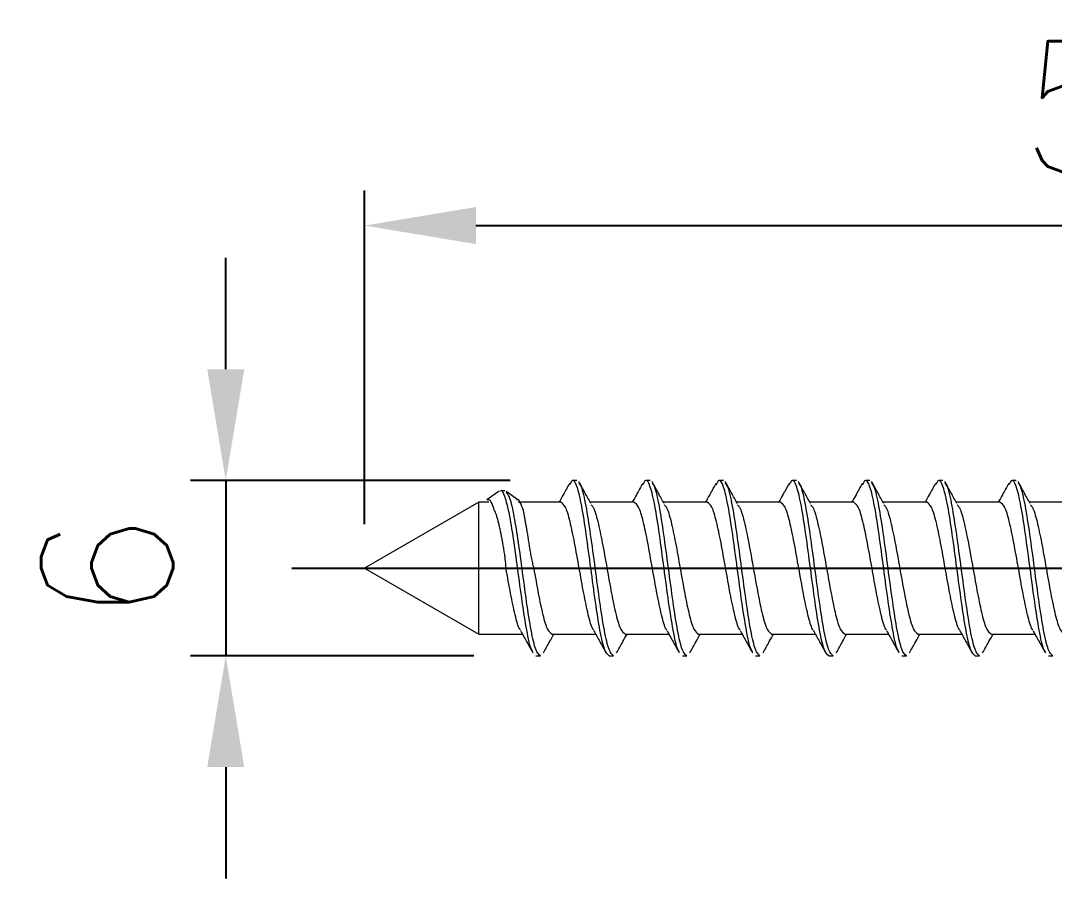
# Model space of a CAD drawing. Header units: millimetres. Extents: x 480 to 1074, y -563 to -143.
# Drawn here: x 901.82 to 937.12, y -360.28 to -330.97 of the extents above; entities that cross this region are included whole.
import ezdxf

# ---------------------------------------------------------------- set-up
doc = ezdxf.new("R2010")
doc.units = ezdxf.units.MM
doc.linetypes.add('CENTER', pattern=[50.8, 31.75, -6.35, 6.35, -6.35])
doc.styles.add('ROMANS', font='romans.shx', dxfattribs={"bigfont": 'whgtxt.shx'})
doc.dimstyles.new('A-1', dxfattribs={"dimscale": 0, "dimtxt": 4.5, "dimasz": 3.8, "dimexe": 1.2, "dimexo": 1.5, "dimgap": 1.8, "dimtad": 1, "dimdec": 4, "dimdsep": 46, "dimtxsty": 'ROMANS', "dimcen": 0, "dimclrd": 3, "dimclre": 3, "dimclrt": 2, "dimadec": 4, "dimazin": 2, "dimtfac": 1, "dimtdec": 4, "dimtmove": 0, "dimatfit": 0, "dimfxl": 0, "dimarcsym": 0})

# ---------------------------------------------------------------- blocks, each defined once
blk = doc.blocks.new('*D82')
at = {"color": 3, "lineweight": -2}
for p, q in [((908.82, -342.88), (908.82, -339.08)), ((918.538, -346.68), (907.62, -346.68)), ((908.82, -346.68), (908.82, -352.68)), ((917.288, -352.68), (907.62, -352.68)), ((908.82, -356.48), (908.82, -360.28))]:
    blk.add_line(p, q, dxfattribs=at)
at = {"color": 3}
for points in [[(908.186, -342.88), (909.453, -342.88), (908.82, -346.68)], [(908.186, -356.48), (909.453, -356.48), (908.82, -352.68)]]:
    blk.add_solid(points, dxfattribs=at)
at = {"layer": 'Defpoints', "color": 0}
for p in [(920.038, -346.68), (908.82, -352.68), (918.788, -352.68)]:
    blk.add_point(p, dxfattribs=at)
at = {"color": 2, "insert": (904.77, -349.68), "char_height": 4.5, "attachment_point": 5, "rotation": 90, "style": 'ROMANS'}
blk.add_mtext('6', dxfattribs=at)
blk = doc.blocks.new('*D83')
at = {"color": 3, "lineweight": -2}
for p, q in [((913.563, -348.18), (913.563, -336.773)), ((963.363, -342.93), (963.363, -336.773)), ((917.363, -337.973), (959.563, -337.973))]:
    blk.add_line(p, q, dxfattribs=at)
at = {"color": 3}
for points in [[(917.363, -337.339), (917.363, -338.606), (913.563, -337.973)], [(959.563, -337.339), (959.563, -338.606), (963.363, -337.973)]]:
    blk.add_solid(points, dxfattribs=at)
at = {"layer": 'Defpoints', "color": 0}
for p in [(963.363, -337.973), (963.363, -344.43), (913.563, -349.68)]:
    blk.add_point(p, dxfattribs=at)
at = {"color": 2, "insert": (939.785, -333.923), "char_height": 4.5, "attachment_point": 5, "style": 'ROMANS'}
blk.add_mtext('50', dxfattribs=at)

msp = doc.modelspace()

# ---------------------------------------------------------------- linework, layer by layer
at = {"color": 7, "linetype": 'Continuous', "lineweight": 15}
for p, q in [((920.81303, -346.67998), (920.66303, -346.67998)), ((923.31303, -346.67998), (923.16303, -346.67998)), ((925.81303, -346.67998), (925.66303, -346.67998)), ((928.31303, -346.67998), (928.16303, -346.67998)), ((930.81303, -346.67998), (930.66303, -346.67998)), ((933.31303, -346.67998), (933.16303, -346.67998)), ((935.81303, -346.67998), (935.66303, -346.67998)), ((918.15559, -347.05271), (917.73981, -347.33981)), ((918.34848, -347.03783), (918.19848, -347.03783)), ((918.79792, -347.34001), (918.39336, -347.0546)), ((917.46014, -347.42998), (913.56303, -349.67998)), ((917.80709, -347.42998), (917.46014, -347.42998)), ((917.46014, -349.67998), (917.46014, -347.42998)), ((920.26459, -347.42998), (918.80407, -347.42998)), ((922.76459, -347.42998), (921.26703, -347.42998)), ((925.26459, -347.42998), (923.76703, -347.42998)), ((927.76459, -347.42998), (926.26703, -347.42998)), ((930.26459, -347.42998), (928.76703, -347.42998)), ((932.76459, -347.42998), (931.26703, -347.42998)), ((935.26459, -347.42998), (933.76703, -347.42998)), ((937.76459, -347.42998), (936.26703, -347.42998)), ((913.56303, -349.67998), (917.46014, -351.92998)), ((917.46014, -351.92998), (917.46014, -349.67998)), ((918.78803, -349.67998), (918.38959, -349.67998)), ((918.93803, -349.67998), (918.78803, -349.67998)), ((919.33647, -349.67998), (918.93803, -349.67998)), ((917.46014, -351.92998), (918.95097, -351.92998)), ((919.96147, -351.92998), (921.45097, -351.92998)), ((922.46147, -351.92998), (923.95097, -351.92998)), ((924.96147, -351.92998), (926.45097, -351.92998)), ((927.46147, -351.92998), (928.95097, -351.92998)), ((929.96147, -351.92998), (931.45097, -351.92998)), ((932.46147, -351.92998), (933.95097, -351.92998)), ((934.96147, -351.92998), (936.45097, -351.92998)), ((919.41303, -352.67998), (919.56303, -352.67998)), ((921.91303, -352.67998), (922.06303, -352.67998)), ((924.41303, -352.67998), (924.56303, -352.67998)), ((926.91303, -352.67998), (927.06303, -352.67998)), ((929.41303, -352.67998), (929.56303, -352.67998)), ((931.91303, -352.67998), (932.06303, -352.67998)), ((934.41303, -352.67998), (934.56303, -352.67998)), ((936.91303, -352.67998), (937.06303, -352.67998))]:
    msp.add_line(p, q, dxfattribs=at)
at = {"color": 1, "linetype": 'CENTER'}
msp.add_line((911.08058, -349.67998), (971.62196, -349.67998), dxfattribs=at)
at = {"color": 7, "linetype": 'Continuous', "lineweight": 15}
for points, knots in [([(918.78803, -349.67998), (918.74188, -349.33792), (918.65011, -348.65773), (918.50409, -347.76665), (918.35739, -347.21874), (918.25572, -346.97702), (918.20139, -347.04151), (918.1999, -347.04327)], [0, 0, 0, 0, 0.24819828, 0.4935475, 0.74323788, 0.99297129, 1, 1, 1, 1]), ([(920.5587, -346.78149), (920.48777, -346.91111), (920.36903, -347.1281), (920.24921, -347.34333), (920.20097, -347.42998)], [0, 0, 0, 0, 0.597367544, 1, 1, 1, 1]), ([(921.91303, -352.67998), (921.86155, -352.63506), (921.75822, -352.54489), (921.59878, -351.85137), (921.44541, -350.85901), (921.28803, -349.67937), (921.13064, -348.50338), (920.9773, -347.50011), (920.81777, -346.84681), (920.67997, -346.59322), (920.59318, -346.7645), (920.5582, -346.83354)], [0, 0, 0, 0, 0.11503452, 0.23087152, 0.34568479, 0.46115764, 0.5766305, 0.69144377, 0.80728076, 0.92231528, 1, 1, 1, 1]), ([(921.29135, -347.47429), (921.22227, -347.34855), (921.08396, -347.09679), (920.94606, -346.8442), (920.87703, -346.71777)], [0, 0, 0, 0, 0.49945579, 1, 1, 1, 1]), ([(922.06303, -352.67998), (922.01155, -352.63505), (921.90822, -352.54487), (921.74878, -351.85145), (921.59541, -350.85872), (921.43803, -349.68049), (921.28063, -348.49921), (921.12734, -347.51563), (920.98962, -346.88869), (920.90751, -346.80494), (920.87731, -346.77414)], [0, 0, 0, 0, 0.13151571, 0.26394885, 0.3952116, 0.52722844, 0.65924528, 0.79050803, 0.92294117, 1, 1, 1, 1]), ([(923.0587, -346.78149), (922.98777, -346.91111), (922.86903, -347.1281), (922.74921, -347.34333), (922.70097, -347.42998)], [0, 0, 0, 0, 0.59736754, 1, 1, 1, 1]), ([(924.3082, -352.52642), (924.29144, -352.50691), (924.22271, -352.42685), (924.09866, -351.8373), (923.94545, -350.86279), (923.78802, -349.67836), (923.63064, -348.50365), (923.4773, -347.50004), (923.31777, -346.84683), (923.17997, -346.59322), (923.09318, -346.7645), (923.0582, -346.83354)], [0, 0, 0, 0, 0.0404957, 0.16608941, 0.29057316, 0.41577206, 0.54097096, 0.66545471, 0.79104841, 0.91577206, 1, 1, 1, 1]), ([(923.79135, -347.47429), (923.72227, -347.34855), (923.58396, -347.09679), (923.44606, -346.8442), (923.37703, -346.71777)], [0, 0, 0, 0, 0.49945579, 1, 1, 1, 1]), ([(924.56303, -352.67998), (924.51155, -352.63505), (924.40822, -352.54487), (924.24878, -351.85145), (924.09541, -350.85872), (923.93803, -349.68049), (923.78063, -348.49921), (923.62734, -347.51563), (923.48962, -346.88869), (923.40751, -346.80494), (923.37731, -346.77414)], [0, 0, 0, 0, 0.13151571, 0.26394885, 0.3952116, 0.52722844, 0.65924528, 0.79050803, 0.92294117, 1, 1, 1, 1]), ([(925.5587, -346.78149), (925.48777, -346.91111), (925.36903, -347.1281), (925.24921, -347.34333), (925.20097, -347.42998)], [0, 0, 0, 0, 0.59736754, 1, 1, 1, 1]), ([(926.8082, -352.52642), (926.79144, -352.50691), (926.72271, -352.42685), (926.59866, -351.8373), (926.44545, -350.86279), (926.28802, -349.67836), (926.13064, -348.50365), (925.9773, -347.50004), (925.81777, -346.84683), (925.67997, -346.59322), (925.59318, -346.7645), (925.5582, -346.83354)], [0, 0, 0, 0, 0.0404957, 0.16608941, 0.29057316, 0.41577206, 0.54097096, 0.66545471, 0.79104841, 0.91577206, 1, 1, 1, 1]), ([(926.29135, -347.47429), (926.22227, -347.34855), (926.08396, -347.09679), (925.94606, -346.8442), (925.87703, -346.71777)], [0, 0, 0, 0, 0.49945579, 1, 1, 1, 1]), ([(927.06303, -352.67998), (927.01155, -352.63505), (926.90822, -352.54487), (926.74878, -351.85145), (926.59541, -350.85872), (926.43803, -349.68049), (926.28063, -348.49921), (926.12734, -347.51563), (925.98962, -346.88869), (925.90751, -346.80494), (925.87731, -346.77414)], [0, 0, 0, 0, 0.13151571, 0.26394885, 0.3952116, 0.52722844, 0.65924528, 0.79050803, 0.92294117, 1, 1, 1, 1]), ([(928.0587, -346.78149), (927.98777, -346.91111), (927.86903, -347.1281), (927.74921, -347.34333), (927.70097, -347.42998)], [0, 0, 0, 0, 0.597367544, 1, 1, 1, 1]), ([(929.41303, -352.67998), (929.36155, -352.63506), (929.25822, -352.54489), (929.09878, -351.85137), (928.94541, -350.85901), (928.78803, -349.67937), (928.63064, -348.50338), (928.4773, -347.50011), (928.31777, -346.84681), (928.17997, -346.59322), (928.09318, -346.7645), (928.0582, -346.83354)], [0, 0, 0, 0, 0.11503452, 0.23087152, 0.34568479, 0.46115764, 0.5766305, 0.69144377, 0.80728076, 0.92231528, 1, 1, 1, 1]), ([(928.79135, -347.47429), (928.72227, -347.34855), (928.58396, -347.09679), (928.44606, -346.8442), (928.37703, -346.71777)], [0, 0, 0, 0, 0.49945579, 1, 1, 1, 1]), ([(929.56303, -352.67998), (929.51155, -352.63505), (929.40822, -352.54487), (929.24878, -351.85145), (929.09541, -350.85872), (928.93803, -349.68049), (928.78063, -348.49921), (928.62734, -347.51563), (928.48962, -346.88869), (928.40751, -346.80494), (928.37731, -346.77414)], [0, 0, 0, 0, 0.13151571, 0.26394885, 0.3952116, 0.52722844, 0.65924528, 0.79050803, 0.92294117, 1, 1, 1, 1]), ([(930.5587, -346.78149), (930.48777, -346.91111), (930.36903, -347.1281), (930.24921, -347.34333), (930.20097, -347.42998)], [0, 0, 0, 0, 0.59736754, 1, 1, 1, 1]), ([(931.8082, -352.52642), (931.79144, -352.50691), (931.72271, -352.42685), (931.59866, -351.8373), (931.44545, -350.86279), (931.28802, -349.67836), (931.13064, -348.50365), (930.9773, -347.50004), (930.81777, -346.84683), (930.67997, -346.59322), (930.59318, -346.7645), (930.5582, -346.83354)], [0, 0, 0, 0, 0.0404957, 0.16608941, 0.29057316, 0.41577206, 0.54097096, 0.66545471, 0.79104841, 0.91577206, 1, 1, 1, 1]), ([(931.29135, -347.47429), (931.22227, -347.34855), (931.08396, -347.09679), (930.94606, -346.8442), (930.87703, -346.71777)], [0, 0, 0, 0, 0.49945579, 1, 1, 1, 1]), ([(932.06303, -352.67998), (932.01155, -352.63505), (931.90822, -352.54487), (931.74878, -351.85145), (931.59541, -350.85872), (931.43803, -349.68049), (931.28063, -348.49921), (931.12734, -347.51563), (930.98962, -346.88869), (930.90751, -346.80494), (930.87731, -346.77414)], [0, 0, 0, 0, 0.13151571, 0.26394885, 0.3952116, 0.52722844, 0.65924528, 0.79050803, 0.92294117, 1, 1, 1, 1]), ([(933.0587, -346.78149), (932.98777, -346.91111), (932.86903, -347.1281), (932.74921, -347.34333), (932.70097, -347.42998)], [0, 0, 0, 0, 0.59736754, 1, 1, 1, 1]), ([(934.41303, -352.67998), (934.36155, -352.63506), (934.25822, -352.54489), (934.09878, -351.85137), (933.94541, -350.85901), (933.78803, -349.67937), (933.63064, -348.50338), (933.4773, -347.50011), (933.31777, -346.84681), (933.17997, -346.59322), (933.09318, -346.7645), (933.0582, -346.83354)], [0, 0, 0, 0, 0.11503452, 0.23087152, 0.34568479, 0.46115764, 0.5766305, 0.69144377, 0.80728076, 0.92231528, 1, 1, 1, 1]), ([(933.79135, -347.47429), (933.72227, -347.34855), (933.58396, -347.09679), (933.44606, -346.8442), (933.37703, -346.71777)], [0, 0, 0, 0, 0.49945579, 1, 1, 1, 1]), ([(934.56303, -352.67998), (934.51155, -352.63505), (934.40822, -352.54487), (934.24878, -351.85145), (934.09541, -350.85872), (933.93803, -349.68049), (933.78063, -348.49921), (933.62734, -347.51563), (933.48962, -346.88869), (933.40751, -346.80494), (933.37731, -346.77414)], [0, 0, 0, 0, 0.13151571, 0.26394885, 0.3952116, 0.52722844, 0.65924528, 0.79050803, 0.92294117, 1, 1, 1, 1]), ([(935.5587, -346.78149), (935.48777, -346.91111), (935.36903, -347.1281), (935.24921, -347.34333), (935.20097, -347.42998)], [0, 0, 0, 0, 0.59736754, 1, 1, 1, 1]), ([(936.8082, -352.52642), (936.79144, -352.50691), (936.72271, -352.42685), (936.59866, -351.8373), (936.44545, -350.86279), (936.28802, -349.67836), (936.13064, -348.50365), (935.9773, -347.50004), (935.81777, -346.84683), (935.67997, -346.59322), (935.59318, -346.7645), (935.5582, -346.83354)], [0, 0, 0, 0, 0.0404957, 0.16608941, 0.29057316, 0.41577206, 0.54097096, 0.66545471, 0.79104841, 0.91577206, 1, 1, 1, 1]), ([(936.29135, -347.47429), (936.22227, -347.34855), (936.08396, -347.09679), (935.94606, -346.8442), (935.87703, -346.71777)], [0, 0, 0, 0, 0.49945579, 1, 1, 1, 1]), ([(937.06303, -352.67998), (937.01155, -352.63505), (936.90822, -352.54487), (936.74878, -351.85145), (936.59541, -350.85872), (936.43803, -349.68049), (936.28063, -348.49921), (936.12734, -347.51563), (935.98962, -346.88869), (935.90751, -346.80494), (935.87731, -346.77414)], [0, 0, 0, 0, 0.13151571, 0.26394885, 0.3952116, 0.52722844, 0.65924528, 0.79050803, 0.92294117, 1, 1, 1, 1]), ([(917.98052, -347.6659), (917.96745, -347.62512), (917.91966, -347.47603), (917.84088, -347.31674), (917.76989, -347.34274), (917.73833, -347.35429)], [0, 0, 0, 0, 0.17295399, 0.63233024, 1, 1, 1, 1]), ([(918.93803, -349.67998), (918.8919, -349.33662), (918.80017, -348.65383), (918.65386, -347.78213), (918.52005, -347.20986), (918.43001, -347.12577), (918.39117, -347.08948)], [0, 0, 0, 0, 0.26610004, 0.52914553, 0.79684529, 1, 1, 1, 1]), ([(918.38959, -349.67998), (918.38654, -349.62316), (918.38043, -349.5091), (918.36261, -349.33823), (918.34009, -349.16798), (918.31354, -349.00015), (918.28468, -348.8364), (918.25493, -348.67685), (918.22527, -348.52178), (918.19457, -348.36984), (918.16253, -348.22319), (918.12844, -348.08293), (918.09234, -347.95278), (918.05555, -347.84023), (918.01847, -347.7437), (917.99319, -347.69188), (917.98052, -347.6659)], [0, 0, 0, 0, 0.06746817, 0.13542782, 0.20480698, 0.2746335, 0.34402553, 0.41382409, 0.48488653, 0.5563822, 0.63205104, 0.70824378, 0.78608477, 0.86449567, 0.93206317, 1, 1, 1, 1]), ([(918.974, -347.68802), (918.95698, -347.6375), (918.90271, -347.47636), (918.82769, -347.32548), (918.7645, -347.34174), (918.74443, -347.34691)], [0, 0, 0, 0, 0.23759267, 0.75778835, 1, 1, 1, 1]), ([(918.974, -347.68802), (918.97931, -347.71803), (918.98998, -347.77826), (919.00936, -347.88593), (919.03105, -348.00636), (919.05471, -348.13868), (919.0797, -348.28074), (919.10568, -348.43212), (919.13256, -348.59396), (919.15943, -348.76408), (919.1862, -348.94047), (919.21515, -349.12245), (919.24852, -349.3101), (919.28166, -349.46727), (919.31172, -349.5908), (919.32821, -349.65023), (919.33647, -349.67998)], [0, 0, 0, 0, 0.07511379, 0.15075131, 0.22802485, 0.30585666, 0.38128547, 0.45722349, 0.53475722, 0.6128395, 0.689517, 0.76672915, 0.84565636, 0.92522391, 0.96257291, 1, 1, 1, 1]), ([(921.38452, -351.78708), (921.37614, -351.77897), (921.31573, -351.72044), (921.2002, -351.29352), (921.047, -350.56812), (920.88958, -349.67889), (920.73223, -348.7962), (920.57882, -348.05123), (920.41942, -347.53138), (920.31608, -347.4637), (920.26459, -347.42998)], [0, 0, 0, 0, 0.02257211, 0.16283974, 0.30183551, 0.44165072, 0.58146594, 0.7204617, 0.86072934, 1, 1, 1, 1]), ([(921.28859, -347.51471), (921.31454, -347.53534), (921.39242, -347.59726), (921.52577, -348.05806), (921.67908, -348.7941), (921.83647, -349.68047), (921.99383, -350.56392), (922.14724, -351.30869), (922.30664, -351.8286), (922.40998, -351.89627), (922.46147, -351.92998)], [0, 0, 0, 0, 0.06690223, 0.20080819, 0.33349996, 0.46697402, 0.60044807, 0.73313984, 0.8670458, 1, 1, 1, 1]), ([(923.88452, -351.78708), (923.87614, -351.77897), (923.81573, -351.72044), (923.7002, -351.29352), (923.547, -350.56812), (923.38958, -349.67889), (923.23223, -348.7962), (923.07882, -348.05123), (922.91942, -347.53138), (922.81608, -347.4637), (922.76459, -347.42998)], [0, 0, 0, 0, 0.022572109, 0.162839743, 0.301835507, 0.441650724, 0.58146594, 0.720461704, 0.860729339, 1, 1, 1, 1]), ([(923.78859, -347.51471), (923.81454, -347.53534), (923.89242, -347.59726), (924.02577, -348.05806), (924.17908, -348.7941), (924.33647, -349.68047), (924.49383, -350.56392), (924.64724, -351.30869), (924.80664, -351.8286), (924.90998, -351.89627), (924.96147, -351.92998)], [0, 0, 0, 0, 0.06690223, 0.200808187, 0.333499958, 0.466974015, 0.600448073, 0.733139843, 0.8670458, 1, 1, 1, 1]), ([(926.38452, -351.78708), (926.37614, -351.77897), (926.31573, -351.72044), (926.2002, -351.29352), (926.047, -350.56812), (925.88958, -349.67889), (925.73223, -348.7962), (925.57882, -348.05123), (925.41942, -347.53138), (925.31608, -347.4637), (925.26459, -347.42998)], [0, 0, 0, 0, 0.022572109, 0.162839743, 0.301835507, 0.441650724, 0.58146594, 0.720461704, 0.860729339, 1, 1, 1, 1]), ([(926.28859, -347.51471), (926.31454, -347.53534), (926.39242, -347.59726), (926.52577, -348.05806), (926.67908, -348.7941), (926.83647, -349.68047), (926.99383, -350.56392), (927.14724, -351.30869), (927.30664, -351.8286), (927.40998, -351.89627), (927.46147, -351.92998)], [0, 0, 0, 0, 0.06690223, 0.20080819, 0.33349996, 0.46697402, 0.60044807, 0.73313984, 0.8670458, 1, 1, 1, 1]), ([(928.88452, -351.78708), (928.87614, -351.77897), (928.81573, -351.72044), (928.7002, -351.29352), (928.547, -350.56812), (928.38958, -349.67889), (928.23223, -348.7962), (928.07882, -348.05123), (927.91942, -347.53138), (927.81608, -347.4637), (927.76459, -347.42998)], [0, 0, 0, 0, 0.02257211, 0.16283974, 0.30183551, 0.44165072, 0.58146594, 0.7204617, 0.86072934, 1, 1, 1, 1]), ([(928.78859, -347.51471), (928.81454, -347.53534), (928.89242, -347.59726), (929.02577, -348.05806), (929.17908, -348.7941), (929.33647, -349.68047), (929.49383, -350.56392), (929.64724, -351.30869), (929.80664, -351.8286), (929.90998, -351.89627), (929.96147, -351.92998)], [0, 0, 0, 0, 0.06690223, 0.20080819, 0.33349996, 0.46697402, 0.60044807, 0.73313984, 0.8670458, 1, 1, 1, 1]), ([(931.38452, -351.78708), (931.37614, -351.77897), (931.31573, -351.72044), (931.2002, -351.29352), (931.047, -350.56812), (930.88958, -349.67889), (930.73223, -348.7962), (930.57882, -348.05123), (930.41942, -347.53138), (930.31608, -347.4637), (930.26459, -347.42998)], [0, 0, 0, 0, 0.02257211, 0.16283974, 0.30183551, 0.44165072, 0.58146594, 0.7204617, 0.86072934, 1, 1, 1, 1]), ([(931.28859, -347.51471), (931.31454, -347.53534), (931.39242, -347.59726), (931.52577, -348.05806), (931.67908, -348.7941), (931.83647, -349.68047), (931.99383, -350.56392), (932.14724, -351.30869), (932.30664, -351.8286), (932.40998, -351.89627), (932.46147, -351.92998)], [0, 0, 0, 0, 0.06690223, 0.20080819, 0.33349996, 0.46697402, 0.60044807, 0.73313984, 0.8670458, 1, 1, 1, 1]), ([(933.88452, -351.78708), (933.87614, -351.77897), (933.81573, -351.72044), (933.7002, -351.29352), (933.547, -350.56812), (933.38958, -349.67889), (933.23223, -348.7962), (933.07882, -348.05123), (932.91942, -347.53138), (932.81608, -347.4637), (932.76459, -347.42998)], [0, 0, 0, 0, 0.022572109, 0.162839743, 0.301835507, 0.441650724, 0.58146594, 0.720461704, 0.860729339, 1, 1, 1, 1]), ([(933.78859, -347.51471), (933.81454, -347.53534), (933.89242, -347.59726), (934.02577, -348.05806), (934.17908, -348.7941), (934.33647, -349.68047), (934.49383, -350.56392), (934.64724, -351.30869), (934.80664, -351.8286), (934.90998, -351.89627), (934.96147, -351.92998)], [0, 0, 0, 0, 0.06690223, 0.20080819, 0.33349996, 0.46697402, 0.60044807, 0.73313984, 0.8670458, 1, 1, 1, 1]), ([(936.38452, -351.78708), (936.37614, -351.77897), (936.31573, -351.72044), (936.2002, -351.29352), (936.047, -350.56812), (935.88958, -349.67889), (935.73223, -348.7962), (935.57882, -348.05123), (935.41942, -347.53138), (935.31608, -347.4637), (935.26459, -347.42998)], [0, 0, 0, 0, 0.022572109, 0.162839743, 0.301835507, 0.441650724, 0.58146594, 0.720461704, 0.860729339, 1, 1, 1, 1]), ([(936.28859, -347.51471), (936.31454, -347.53534), (936.39242, -347.59726), (936.52577, -348.05806), (936.67908, -348.7941), (936.83647, -349.68047), (936.99383, -350.56392), (937.14724, -351.30869), (937.30664, -351.8286), (937.40998, -351.89627), (937.46147, -351.92998)], [0, 0, 0, 0, 0.06690223, 0.20080819, 0.33349996, 0.46697402, 0.60044807, 0.73313984, 0.8670458, 1, 1, 1, 1]), ([(918.88452, -351.78708), (918.87614, -351.77897), (918.81573, -351.72044), (918.7002, -351.2936), (918.547, -350.56783), (918.44216, -349.97651), (918.38959, -349.67998)], [0, 0, 0, 0, 0.05110851, 0.36870707, 0.68342582, 1, 1, 1, 1]), ([(919.3082, -352.52642), (919.29144, -352.5069), (919.22271, -352.42684), (919.09866, -351.83742), (918.94544, -350.86236), (918.8406, -350.07486), (918.78803, -349.67998)], [0, 0, 0, 0, 0.09739881, 0.39947227, 0.69887612, 1, 1, 1, 1]), ([(919.56303, -352.67998), (919.51155, -352.63505), (919.40822, -352.54488), (919.24878, -351.85141), (919.09541, -350.85885), (918.99059, -350.07369), (918.93803, -349.67998)], [0, 0, 0, 0, 0.24944729, 0.5006347, 0.74960221, 1, 1, 1, 1]), ([(919.33647, -349.67998), (919.38903, -349.97525), (919.49383, -350.56405), (919.64724, -351.30865), (919.80664, -351.8286), (919.90998, -351.89627), (919.96147, -351.92998)], [0, 0, 0, 0, 0.25040816, 0.49934869, 0.75056713, 1, 1, 1, 1]), ([(918.88251, -351.80674), (918.95362, -351.9344), (919.09633, -352.19059), (919.23775, -352.44889), (919.3087, -352.57848)], [0, 0, 0, 0, 0.49829151, 1, 1, 1, 1]), ([(921.38251, -351.80674), (921.45362, -351.9344), (921.59633, -352.19059), (921.73775, -352.44889), (921.8087, -352.57848)], [0, 0, 0, 0, 0.49829151, 1, 1, 1, 1]), ([(923.88251, -351.80674), (923.95362, -351.9344), (924.09633, -352.19059), (924.23775, -352.44889), (924.3087, -352.57848)], [0, 0, 0, 0, 0.49829151, 1, 1, 1, 1]), ([(926.38251, -351.80674), (926.45362, -351.9344), (926.59633, -352.19059), (926.73775, -352.44889), (926.8087, -352.57848)], [0, 0, 0, 0, 0.49829151, 1, 1, 1, 1]), ([(928.88251, -351.80674), (928.95362, -351.9344), (929.09633, -352.19059), (929.23775, -352.44889), (929.3087, -352.57848)], [0, 0, 0, 0, 0.49829151, 1, 1, 1, 1]), ([(931.38251, -351.80674), (931.45362, -351.9344), (931.59633, -352.19059), (931.73775, -352.44889), (931.8087, -352.57848)], [0, 0, 0, 0, 0.49829151, 1, 1, 1, 1]), ([(933.88251, -351.80674), (933.95362, -351.9344), (934.09633, -352.19059), (934.23775, -352.44889), (934.3087, -352.57848)], [0, 0, 0, 0, 0.49829151, 1, 1, 1, 1]), ([(936.38251, -351.80674), (936.45362, -351.9344), (936.59633, -352.19059), (936.73775, -352.44889), (936.8087, -352.57848)], [0, 0, 0, 0, 0.49829151, 1, 1, 1, 1]), ([(919.66739, -352.57841), (919.73835, -352.44873), (919.85707, -352.23177), (919.97688, -352.01656), (920.02508, -351.92998)], [0, 0, 0, 0, 0.59770532, 1, 1, 1, 1]), ([(922.16739, -352.57841), (922.23835, -352.44873), (922.35707, -352.23177), (922.47688, -352.01656), (922.52508, -351.92998)], [0, 0, 0, 0, 0.59770532, 1, 1, 1, 1]), ([(924.66739, -352.57841), (924.73835, -352.44873), (924.85707, -352.23177), (924.97688, -352.01656), (925.02508, -351.92998)], [0, 0, 0, 0, 0.59770532, 1, 1, 1, 1]), ([(927.16739, -352.57841), (927.23835, -352.44873), (927.35707, -352.23177), (927.47688, -352.01656), (927.52508, -351.92998)], [0, 0, 0, 0, 0.59770532, 1, 1, 1, 1]), ([(929.66739, -352.57841), (929.73835, -352.44873), (929.85707, -352.23177), (929.97688, -352.01656), (930.02508, -351.92998)], [0, 0, 0, 0, 0.59770532, 1, 1, 1, 1]), ([(932.16739, -352.57841), (932.23835, -352.44873), (932.35707, -352.23177), (932.47688, -352.01656), (932.52508, -351.92998)], [0, 0, 0, 0, 0.59770532, 1, 1, 1, 1]), ([(934.66739, -352.57841), (934.73835, -352.44873), (934.85707, -352.23177), (934.97688, -352.01656), (935.02508, -351.92998)], [0, 0, 0, 0, 0.59770532, 1, 1, 1, 1])]:
    msp.add_open_spline(points, degree=3, knots=knots, dxfattribs=at)

# ---------------------------------------------------------------- dimensions: what is measured, and where the dimension line sits
dim = msp.add_linear_dim(base=(963.36303, -337.97268), p1=(913.56303, -349.67998), p2=(963.36303, -344.42998), dimstyle='A-1', override={"dimscale": 1, "dimdec": 0})
dim.commit()
dim.dimension.update_dxf_attribs({"geometry": '*D83', "text_midpoint": (939.78536, -337.97268), "dimtype": 160})
dim = msp.add_linear_dim(base=(908.81982, -352.67998), p1=(920.03803, -346.67998), p2=(918.78803, -352.67998), angle=90, dimstyle='A-1', override={"dimscale": 1})
dim.commit()
dim.dimension.update_dxf_attribs({"geometry": '*D82', "text_midpoint": (908.81982, -349.67998), "dimtype": 160})

doc.saveas('drawing.dxf')
